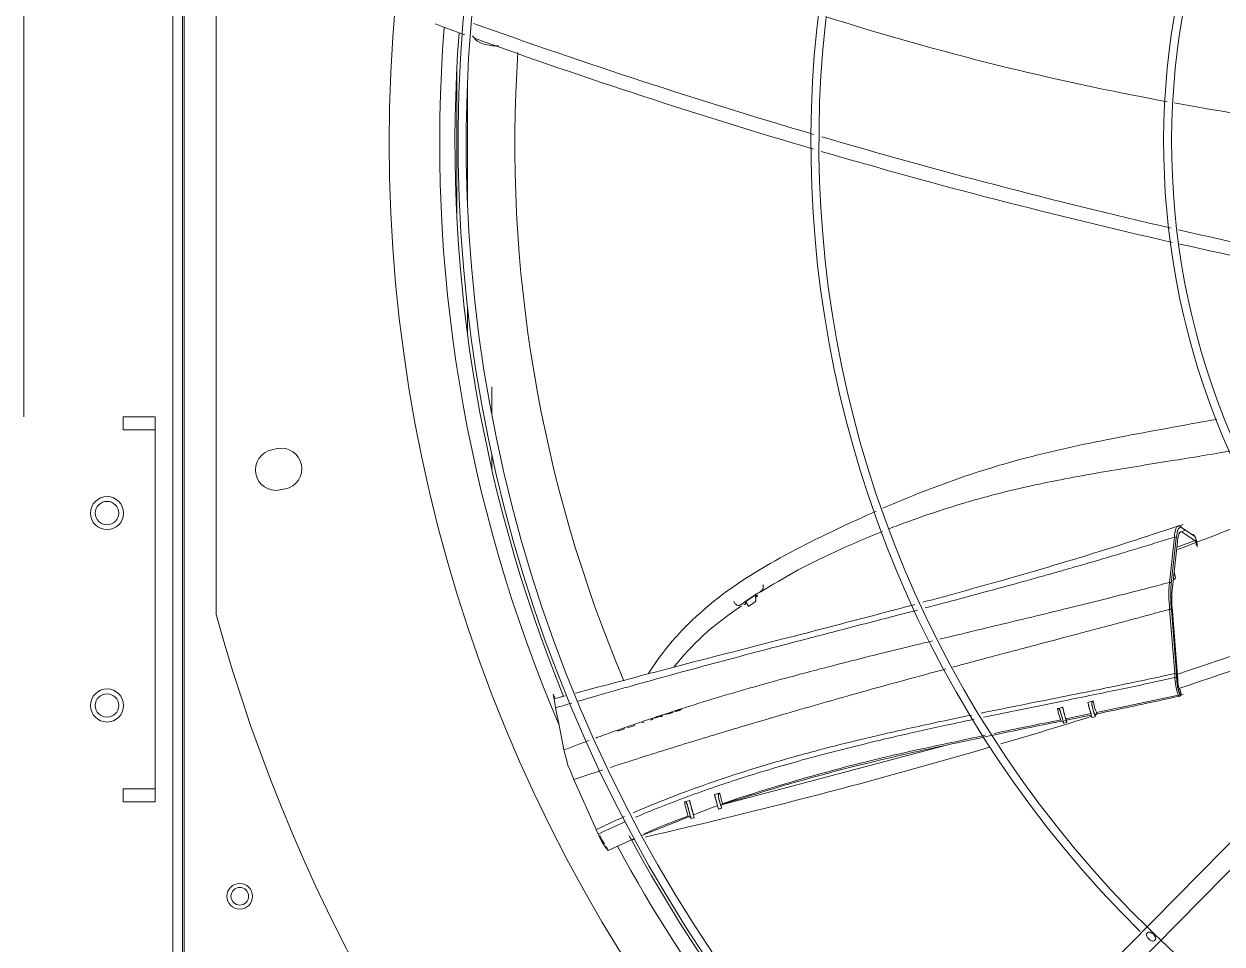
# Model space of a CAD drawing. Header units: millimetres. Extents: x 113490 to 142599, y -20467 to 115.
# Drawn here: x 131895.8 to 132269.5, y -10538.9 to -10251.9 of the extents above; entities that cross this region are included whole.
import ezdxf

# ---------------------------------------------------------------- set-up
doc = ezdxf.new("R2010")
doc.units = ezdxf.units.MM
doc.layers.add('DV3_0', color=7, linetype='Continuous')

msp = doc.modelspace()

# ---------------------------------------------------------------- linework, layer by layer
at = {"layer": 'DV3_0', "color": 7, "linetype": 'Continuous', "lineweight": 20}
for p, q in [((131895.84, -10374.49), (131895.84, -9745.49)), ((131945.84, -11862.07), (131945.84, -9845.59)), ((132030.84, -10312.52), (132030.84, -10265.47)), ((132034.16, -10308.64), (132034.16, -10269.34)), ((132034.16, -10348.76), (132034.16, -10340.56)), ((132253.02, -10426.11), (132254.58, -10411.96)), ((132253.62, -10426.45), (132255.19, -10412.28)), ((132123.9, -10430.09), (132121, -10432.09)), ((132254.71, -10454.54), (132253.11, -10434.5)), ((132255.24, -10454.65), (132253.64, -10434.61)), ((132254.75, -10455.8), (132254.71, -10454.54)), ((132256.67, -10461), (132256.34, -10459.58))]:
    msp.add_line(p, q, dxfattribs=at)
at = {"layer": 'DV3_0', "color": 7, "linetype": 'Continuous', "lineweight": 15}
for p, q in [((131942.24, -11847.85), (131942.24, -9857.26)), ((131945.24, -11847.85), (131945.24, -9857.26)), ((131955.74, -10141.82), (131955.74, -10436.16)), ((132473.2, -10303.23), (132139.6, -10641.53)), ((132140.45, -10649.21), (132478.11, -10306.79)), ((132041.75, -10373.84), (132041.75, -10365.07)), ((131926.74, -10378.49), (131926.74, -10374.49)), ((131926.74, -10374.49), (131936.74, -10374.49)), ((131936.74, -10374.49), (131936.74, -10378.49)), ((131936.74, -10378.49), (131926.74, -10378.49)), ((131936.74, -10378.49), (131936.74, -10379.09)), ((131936.74, -10379.09), (131936.74, -10489.89)), ((131974.85, -10384.38), (131973.19, -10384.72)), ((132041.75, -10390.9), (132041.75, -10386.32)), ((131975.68, -10397.27), (131977.35, -10396.94)), ((132258.13, -10409.84), (132255.94, -10410.54)), ((132256.85, -10408.98), (132260.64, -10411.54)), ((132260.97, -10413.07), (132257.04, -10410.39)), ((132260.45, -10411.22), (132260.45, -10411.22)), ((132255.54, -10413.4), (132253.96, -10427.62)), ((132254.98, -10424.66), (132254.49, -10422.83)), ((132123.82, -10429.95), (132120.93, -10431.95)), ((132125.59, -10429.06), (132126.98, -10428.25)), ((132118.6, -10434.13), (132119.57, -10433.37)), ((132120.93, -10431.95), (132121, -10432.09)), ((132121.63, -10433.58), (132124.05, -10432.1)), ((132253.98, -10435.04), (132255.7, -10456.45)), ((132060.88, -10460.96), (132061.52, -10462.29)), ((132074.72, -10458.82), (132067.81, -10460.64)), ((132230.29, -10466.66), (132257.31, -10460.98)), ((132256.67, -10460.96), (132256.3, -10459.37)), ((132061.33, -10463.02), (132061.62, -10465.21)), ((132061.62, -10462.27), (132061.52, -10462.29)), ((132064.59, -10461.49), (132063.4, -10461.81)), ((132227.66, -10463.53), (132229.28, -10463.08)), ((132061.62, -10465.21), (132062.71, -10470.62)), ((132091.91, -10468.6), (132091.29, -10468.8)), ((132091.98, -10468.86), (132091.85, -10468.4)), ((132094.13, -10467.88), (132092.47, -10468.42)), ((132094.14, -10467.93), (132092.89, -10468.34)), ((132094.47, -10467.73), (132094.13, -10467.88)), ((132094.41, -10467.81), (132094.14, -10467.93)), ((132094.6, -10467.67), (132094.41, -10467.81)), ((132094.54, -10467.99), (132094.8, -10467.84)), ((132094.8, -10467.84), (132095.04, -10467.61)), ((132095.94, -10467.32), (132096.26, -10467.37)), ((132096.98, -10466.97), (132096.49, -10467.09)), ((132096.94, -10467.08), (132096.58, -10467.16)), ((132097.21, -10466.99), (132096.94, -10467.08)), ((132097.26, -10466.88), (132096.98, -10466.97)), ((132097.55, -10466.85), (132097.21, -10466.99)), ((132097.67, -10466.71), (132097.26, -10466.88)), ((132097.74, -10466.71), (132097.55, -10466.85)), ((132097.85, -10466.57), (132097.74, -10466.71)), ((132098, -10466.82), (132098.24, -10466.59)), ((132098.9, -10466.24), (132099, -10466.35)), ((132099, -10466.35), (132099.32, -10466.4)), ((132099.41, -10466.19), (132099.24, -10466.13)), ((132099.55, -10466.12), (132099.28, -10466.14)), ((132100.05, -10466), (132099.55, -10466.12)), ((132100, -10466.11), (132099.64, -10466.19)), ((132100.28, -10466.03), (132100, -10466.11)), ((132100.32, -10465.91), (132100.05, -10466)), ((132100.61, -10465.88), (132100.28, -10466.03)), ((132100.73, -10465.75), (132100.32, -10465.91)), ((132100.8, -10465.75), (132100.61, -10465.88)), ((132100.99, -10465.59), (132100.73, -10465.75)), ((132218.13, -10465.47), (132218.82, -10465.28)), ((132218.82, -10465.28), (132219.79, -10465.04)), ((132219.8, -10465.09), (132218.82, -10465.28)), ((132219.8, -10465.09), (132219.79, -10465.04)), ((132228.93, -10468.26), (132229.9, -10468.01)), ((132062.71, -10470.62), (132064.23, -10478.36)), ((132080.89, -10472.55), (132082.55, -10471.99)), ((132082.55, -10471.99), (132082.89, -10471.83)), ((132082.89, -10471.83), (132083.14, -10471.63)), ((132084.01, -10471.5), (132085.67, -10470.94)), ((132085.67, -10470.94), (132086.01, -10470.79)), ((132086.01, -10470.79), (132086.25, -10470.59)), ((132088.65, -10469.95), (132089.27, -10469.74)), ((132091.36, -10469.06), (132091.98, -10468.86)), ((132220.09, -10470.02), (132221.06, -10469.78)), ((132182.26, -10476.66), (132184.99, -10476.07)), ((132064.23, -10478.36), (132065.13, -10481.7)), ((132183.48, -10476.85), (132113.36, -10495.45)), ((132065.13, -10481.7), (132065.46, -10483.25)), ((132065.46, -10483.25), (132065.97, -10484.15)), ((132065.97, -10484.15), (132067.34, -10487.58)), ((131926.74, -10490.49), (131936.74, -10490.49)), ((131926.74, -10494.49), (131926.74, -10490.49)), ((131936.74, -10489.89), (131936.74, -10490.49)), ((131936.74, -10490.49), (131936.74, -10494.49)), ((132067.34, -10487.58), (132074.31, -10503.2)), ((131936.74, -10494.49), (131926.74, -10494.49)), ((132101.79, -10494.51), (132103.44, -10494.14)), ((132111.21, -10492.27), (132112.74, -10491.88)), ((132111.21, -10492.27), (132112.86, -10491.89)), ((132113.42, -10495.2), (132114.82, -10494.7)), ((132111.63, -10495.88), (132112.09, -10495.73)), ((132112.16, -10495.74), (132111.63, -10495.88)), ((132112.44, -10496.8), (132113.41, -10496.56)), ((132112.45, -10496.77), (132113.41, -10496.53)), ((132113.41, -10496.53), (132113.32, -10496.17)), ((132101.99, -10499.31), (132102.65, -10499.08)), ((132103.91, -10499.73), (132103.89, -10499.64)), ((132103.91, -10499.76), (132104.88, -10499.52)), ((132104.87, -10499.39), (132104.66, -10498.6)), ((132074.31, -10503.2), (132074.91, -10504.57)), ((132078.01, -10509.72), (132085.28, -10506.43)), ((132086.24, -10506.1), (132086.18, -10506.02))]:
    msp.add_line(p, q, dxfattribs=at)
for centre, radius in [((131921.74, -10404.49), 5.15), ((131921.74, -10404.49), 3.65), ((131921.74, -10464.49), 5.15), ((131921.74, -10464.49), 3.65), ((131963.13, -10523.99), 4), ((131963.15, -10523.99), 2.75)]:
    msp.add_circle(centre, radius, dxfattribs=at)
for centre, radius, start, end in [((132487.24, -10288.99), 477.5, 136.9802, 223.0198), ((132487.24, -10288.99), 456, 136.2282, 225.3442), ((132487.24, -10288.99), 453.5, 135.9912, 225.5589), ((132487.24, -10288.99), 343.5, 135.6595, 225.6229), ((132487.24, -10288.99), 346, 136.506, 225.3203), ((132487.24, -10288.99), 236, 136.9648, 225.2631), ((132487.24, -10288.99), 233.5, 136.5342, 225.7814), ((132661, -8524.72), 1840.9, 249.75902, 250.0659), ((132685.03, -8443.29), 1921.39, 250.25788, 253.58726), ((132409.5, -9418.2), 872.25, 252.43948, 259.62023), ((132487.24, -10288.99), 457, 175.6931, 202.2034), ((132661, -8524.72), 1840.9, 250.1557, 253.62673), ((132409.5, -9418.2), 872.25, 259.76861, 265.86893), ((132685.03, -8443.29), 1921.39, 253.66402, 257.02308), ((132661, -8524.72), 1840.9, 253.70468, 257.22546), ((132685.03, -8443.29), 1921.39, 257.09501, 260.12283), ((132661, -8524.72), 1840.9, 257.29812, 260.49472), ((131974.43, -10390.99), 6.4, 101.25, 281.25), ((131976.1, -10390.66), 6.4, 281.25, 101.25), ((131951.11, -9598.83), 871.89, 290.44342, 292.33228), ((131915.74, -9495.14), 980.7, 290.2634, 290.61082), ((132113.32, -10436.47), 12.36, 31.0863, 31.8376), ((132293.03, -10431.21), 39.24, 174.7559, 185.6061), ((132166.21, -10506.14), 86.33, 123.4772, 141.7283), ((132487.24, -10288.99), 551.5, 195.4775, 254.5225), ((131656.22, -8630.77), 1919.9, 288.19223, 289.74418), ((131676.8, -8701.02), 1851.09, 288.2319, 289.91843), ((132256.18, -10461.07), 0.5, 330.9289, 12.9262), ((132251.4, -10458.93), 24.19, 190.9795, 199.6375), ((132245.1, -10460.62), 16.01, 188.8273, 200.2081), ((131840.02, -8580.69), 1926.37, 281.67731, 282.47942), ((131676.8, -8701.02), 1851.09, 286.43453, 287.35195), ((132243.62, -10460.1), 26.05, 191.8874, 200.9495), ((132242.25, -10460.88), 22.84, 190.619, 201.0388), ((131840.02, -8580.69), 1926.37, 281.38636, 281.63535), ((132072.24, -9734.57), 748.94, 281.43776, 282.05045), ((132230.61, -10467.8), 0.682, 100.6555, 179.6082), ((132522.75, -12015.93), 1576.47, 101.10452, 101.8727), ((132219.34, -10470.1), 0.775, 14.577, 74.918), ((131761, -8477.27), 2043.73, 281.93018, 282.32762), ((132522.75, -12015.93), 1576.47, 101.97651, 102.37149), ((131676.8, -8701.02), 1851.09, 282.88324, 286.32061), ((132299.64, -11050.51), 585.73, 101.56002, 108.39319), ((131964.84, -9504.34), 996.79, 282.07121, 282.67051), ((130279.22, -4404.5), 6361.01, 286.762242, 286.955844), ((132158.45, -10482.68), 57.87, 191.8004, 196.6527), ((132164.19, -10479.91), 62.39, 193.1783, 197.4298), ((132172.98, -10477.14), 63.6, 193.7672, 196.9844), ((132112.82, -10491.68), 0.217, 249.4082, 281.2988), ((132152.06, -10483.98), 50.66, 193.4884, 198.1214), ((132448.63, -11367.16), 934.19, 111.14595, 111.60499), ((132114.43, -10495.87), 1.15, 158.6355, 195.001), ((132114.01, -10496.18), 0.98, 106.1831, 132.1162), ((130978.24, -7694.95), 3021.46, 291.55519, 291.85481), ((132154.17, -10645.99), 155.68, 109.5835, 114.7067), ((132090.43, -10498.72), 16.59, 200.6412, 221.5271), ((132085.11, -10501.73), 10.18, 198.7545, 215.5358), ((132487.24, -10288.99), 464.96, 208.158, 208.3412), ((132487.24, -10288.99), 457, 208.4298, 225.4011), ((132487.24, -10288.99), 343.5, 225.9212, 315.6512), ((132487.24, -10288.99), 343.5, 225.6229, 225.9212)]:
    msp.add_arc(centre, radius, start, end, dxfattribs=at)
at = {"layer": 'DV3_0', "color": 7, "linetype": 'Continuous', "lineweight": 20}
for centre, radius, start, end in [((132487.24, -10288.99), 461.75, 175.5375, 203.1631), ((132478.56, -10289.32), 429.63, 176.1966, 202.9452), ((132298.26, -10429.81), 45.39, 175.3182, 185.9265), ((132235.38, -10456.28), 19.93, 0.7189, 4.7029), ((132266.95, -10455.44), 39.1, 193.4878, 198.6422), ((132252.8, -10458.61), 34.61, 193.3187, 199.0477), ((132245.1, -10460.62), 16.01, 200.2081, 203.8309), ((133129.95, -14954.12), 4576.28, 101.47805, 101.75882), ((132323.85, -11152.32), 689.87, 102.60617, 105.9473), ((132153.93, -10482.88), 42.73, 194.0223, 198.1249), ((132168.62, -10479.05), 57.22, 192.9705, 196.4331), ((132485.82, -10290.4), 455.08, 208.1401, 208.34), ((132487.24, -10288.99), 461.75, 208.3699, 225.4011)]:
    msp.add_arc(centre, radius, start, end, dxfattribs=at)
for centre, major_axis, ratio, start_param, end_param in [((132258.94, -10425.51), (2.47, -16.6), 0.179754, 3.019318, 3.763452), ((132256.37, -10409.06), (-0.218, -0.45), 0.976139, 2.165143, 3.931409), ((132254.71, -10412.35), (-0.498, 0.049), 0.805706, 3.450205, 5.061922), ((132260.02, -10406.26), (0.83, -5.36), 0.179908, -0.200081, -0.039458), ((132253.13, -10426.52), (-0.496, 0.063), 0.833159, 3.472934, 5.046604), ((132254.76, -10454.72), (-0.498, -0.04), 0.37387, 3.336805, 4.768335), ((132254.82, -10456.11), (-0.5, -0.005), 0.617283, 3.372309, 4.844377), ((132256.18, -10461.07), (-0.437, 0.243), 0.958352, 3.141576, 3.823082), ((132256.18, -10461.07), (-0.487, -0.112), 0.366919, 2.946969, 3.140847), ((132219.44, -10470.03), (0.698, 0.05), 0.984426, 1.359553, 1.70257)]:
    msp.add_ellipse(centre, major_axis=major_axis, ratio=ratio, start_param=start_param, end_param=end_param, dxfattribs=at)
at = {"layer": 'DV3_0', "color": 7, "linetype": 'Continuous', "lineweight": 15}
for centre, major_axis, ratio, start_param, end_param in [((132260.16, -10411.62), (-0.319, -0.385), 0.964026, 2.39814, 4.055708), ((130975.16, -10939.67), (1052.8, 567.59), 0.529579, -0.151955, -0.148725), ((132228.19, -10465.35), (-0.74, 2.91), 0.031385, 0.886622, 3.141596), ((132229.16, -10465.11), (-0.74, 2.91), 0.031385, 1.37262, 3.36681), ((132256.18, -10461.07), (-0.437, 0.243), 0.958352, 2.27676, 3.141576), ((132219.36, -10467.12), (-0.74, 2.91), 0.031385, 1.377637, 3.141593), ((132220.32, -10466.87), (-0.74, 2.91), 0.031385, 0.880663, 3.86689), ((132104.07, -10496.32), (-0.81, 3.2), 0.031385, 0.813261, 3.41258), ((132111.7, -10493.89), (-0.74, 2.91), 0.031385, 0.97146, 3.141593), ((132112.67, -10493.65), (-0.74, 2.91), 0.031385, 1.418641, 3.277547), ((132103.1, -10496.56), (-0.81, 3.2), 0.031385, 1.319686, 3.141593)]:
    msp.add_ellipse(centre, major_axis=major_axis, ratio=ratio, start_param=start_param, end_param=end_param, dxfattribs=at)
for points, knots in [([(132043.85, -10258.71), (132043.21, -10258.76), (132042.57, -10258.76), (132040.5, -10258.61), (132039.14, -10258.26), (132036.94, -10257.17), (132036.1, -10256.42), (132035.71, -10255.59)], [0.3920382, 0.3920382, 0.3920382, 0.3920382, 0.5, 0.5, 0.75, 0.75, 1, 1, 1, 1]), ([(132267.81, -10375.21), (132265.72, -10375.6), (132263.64, -10375.98), (132251.59, -10378.17), (132241.71, -10379.94), (132222.18, -10383.88), (132212.56, -10386.04), (132193.8, -10391.32), (132184.68, -10394.47), (132171.67, -10399.59), (132167.63, -10401.26), (132163.63, -10403)], [0.0988758, 0.0988758, 0.0988758, 0.0988758, 0.125, 0.125, 0.25, 0.25, 0.375, 0.375, 0.5, 0.5, 0.5569003, 0.5569003, 0.5569003, 0.5569003]), ([(132165.56, -10409.41), (132167.58, -10408.62), (132175.98, -10405.44), (132191.51, -10400.34), (132212.31, -10395.23), (132233.65, -10391.37), (132253.6, -10388.2), (132266.74, -10386.07), (132272.58, -10385.01)], [0.2428611, 0.2428611, 0.2428611, 0.2428611, 0.2795611, 0.3948142, 0.5195556, 0.6421753, 0.7617357, 0.8637565, 0.8637565, 0.8637565, 0.8637565]), ([(132161.59, -10403.9), (132157.48, -10405.71), (132153.4, -10407.58), (132140.63, -10413.63), (132131.98, -10417.98), (132115.82, -10427.96), (132108.3, -10433.6), (132097.6, -10444.6), (132093.8, -10449.37), (132090.54, -10454.66)], [0.5665409, 0.5665409, 0.5665409, 0.5665409, 0.625, 0.625, 0.75, 0.75, 0.875, 0.875, 0.9567536, 0.9567536, 0.9567536, 0.9567536]), ([(132257.28, -10408.01), (132246.96, -10411.42), (132229.49, -10417.17), (132201.86, -10425.26), (132184.2, -10430.13), (132176.12, -10432.31)], [0, 0, 0, 0, 0.1564497, 0.3139341, 0.4468591, 0.4468591, 0.4468591, 0.4468591]), ([(132255.7, -10408.55), (132255.72, -10408.54), (132255.8, -10408.51), (132255.92, -10408.5), (132256.06, -10408.52), (132256.16, -10408.57), (132256.21, -10408.59)], [0.7789943, 0.7789943, 0.7789943, 0.7789943, 0.8174029, 0.8795263, 0.9404048, 1, 1, 1, 1]), ([(132126.98, -10428.25), (132130.72, -10425.96), (132136.86, -10422.23), (132146.65, -10417.5), (132155.4, -10413.55), (132160.81, -10411.3), (132163.56, -10410.2)], [0, 0, 0, 0, 0.0674341, 0.1313492, 0.1805317, 0.2307038, 0.2307038, 0.2307038, 0.2307038]), ([(132256.58, -10410.36), (132256.56, -10410.37), (132256.47, -10410.41), (132256.3, -10410.55), (132256.1, -10410.86), (132255.92, -10411.31), (132255.79, -10411.75), (132255.71, -10412.16), (132255.65, -10412.47), (132255.59, -10412.89), (132255.56, -10413.22), (132255.54, -10413.4)], [0.2206589, 0.2206589, 0.2206589, 0.2206589, 0.2457421, 0.3663177, 0.4945423, 0.6134411, 0.7461812, 0.7911285, 0.8485935, 0.918337, 1, 1, 1, 1]), ([(132260.81, -10411.62), (132260.83, -10411.63), (132260.88, -10411.64), (132260.95, -10411.7), (132261.02, -10411.8), (132261.08, -10411.92), (132261.15, -10412.06), (132261.21, -10412.2), (132261.26, -10412.35), (132261.3, -10412.5), (132261.35, -10412.64), (132261.39, -10412.78), (132261.43, -10412.94), (132261.47, -10413.13), (132261.52, -10413.34), (132261.57, -10413.59), (132261.61, -10413.85), (132261.66, -10414.12), (132261.7, -10414.38), (132261.73, -10414.66), (132261.75, -10414.84), (132261.76, -10414.94)], [0, 0, 0, 0, 0.070656, 0.138985, 0.205034, 0.267514, 0.324952, 0.376491, 0.422024, 0.462559, 0.49991, 0.536192, 0.5739, 0.615856, 0.664062, 0.718193, 0.775155, 0.831278, 0.884322, 0.938551, 1, 1, 1, 1]), ([(132261.45, -10414.52), (132261.44, -10414.47), (132261.43, -10414.37), (132261.41, -10414.23), (132261.39, -10414.08), (132261.37, -10413.95), (132261.34, -10413.77), (132261.29, -10413.57), (132261.23, -10413.35), (132261.18, -10413.22), (132261.13, -10413.13), (132261.1, -10413.08), (132261.06, -10413.05), (132261.03, -10413.03), (132261, -10413.04), (132260.98, -10413.06), (132260.97, -10413.07)], [0, 0, 0, 0, 0.061484, 0.120759, 0.17791, 0.233099, 0.286578, 0.387652, 0.494958, 0.599985, 0.656741, 0.717347, 0.789284, 0.851454, 0.928238, 1, 1, 1, 1]), ([(132126.28, -10426.89), (132126.3, -10426.94), (132126.32, -10427.03), (132126.35, -10427.16), (132126.38, -10427.29), (132126.39, -10427.41), (132126.39, -10427.53), (132126.39, -10427.64), (132126.38, -10427.8), (132126.33, -10428.01), (132126.19, -10428.3), (132125.94, -10428.63), (132125.53, -10428.99), (132125.11, -10429.26), (132124.74, -10429.46), (132124.48, -10429.59), (132124.27, -10429.69), (132124.11, -10429.77), (132124.03, -10429.81), (132123.96, -10429.85), (132123.88, -10429.9), (132123.84, -10429.93), (132123.82, -10429.95)], [0, 0, 0, 0, 0.032328, 0.063073, 0.092245, 0.119888, 0.146068, 0.170876, 0.194414, 0.256978, 0.319523, 0.419318, 0.545451, 0.702088, 0.765789, 0.831971, 0.904287, 0.924636, 0.944337, 0.963782, 0.98257, 1, 1, 1, 1]), ([(132254.96, -10424.58), (132254.98, -10424.67), (132254.9, -10424.83), (132254.62, -10425.03), (132254.43, -10425.1), (132254.32, -10425.14)], [0.5009267, 0.5009267, 0.5009267, 0.5009267, 0.7479007, 0.8535179, 1, 1, 1, 1]), ([(132254.34, -10425.1), (132254.37, -10425.09), (132254.44, -10425.07), (132254.53, -10425.07), (132254.58, -10425.09), (132254.61, -10425.11), (132254.62, -10425.13), (132254.63, -10425.16), (132254.61, -10425.19), (132254.58, -10425.24), (132254.5, -10425.29), (132254.43, -10425.32), (132254.4, -10425.33)], [0, 0, 0, 0, 0.124634, 0.249634, 0.374563, 0.424786, 0.500012, 0.562745, 0.625486, 0.750415, 0.875412, 1, 1, 1, 1]), ([(132123.9, -10430.09), (132123.91, -10430.16), (132123.93, -10430.31), (132123.96, -10430.52), (132123.98, -10430.73), (132124, -10430.92), (132124.02, -10431.11), (132124.03, -10431.29), (132124.03, -10431.46), (132124.03, -10431.61), (132124.02, -10431.75), (132124, -10431.88), (132123.98, -10431.99), (132123.95, -10432.08), (132123.91, -10432.16), (132123.86, -10432.22), (132123.82, -10432.24), (132123.8, -10432.25)], [0, 0, 0, 0, 0.0319985, 0.0644103, 0.0972083, 0.1303695, 0.1638756, 0.1977141, 0.2318782, 0.2663682, 0.3011914, 0.3363627, 0.3719057, 0.4078521, 0.444243, 0.4811279, 0.5185658, 0.5185658, 0.5185658, 0.5185658]), ([(132124.51, -10430.17), (132124.55, -10430.21), (132124.61, -10430.29), (132124.65, -10430.41), (132124.6, -10430.44), (132124.46, -10430.37), (132124.32, -10430.27), (132124.17, -10430.15), (132124.05, -10430.07), (132123.98, -10430.05), (132123.93, -10430.06), (132123.91, -10430.08), (132123.9, -10430.09)], [0, 0, 0, 0, 0.126378, 0.21914, 0.466092, 0.602057, 0.745168, 0.891066, 0.957479, 0.981985, 0.99081, 1, 1, 1, 1]), ([(132124.51, -10430.17), (132124.51, -10430.2), (132124.5, -10430.26), (132124.48, -10430.34), (132124.46, -10430.4), (132124.43, -10430.46), (132124.4, -10430.51), (132124.37, -10430.55), (132124.33, -10430.58), (132124.29, -10430.6), (132124.25, -10430.61), (132124.2, -10430.62), (132124.15, -10430.61), (132124.1, -10430.6), (132124.04, -10430.57), (132123.99, -10430.55), (132123.96, -10430.53)], [0, 0, 0, 0, 0.0396478, 0.0788683, 0.1176969, 0.1561688, 0.1943187, 0.232181, 0.2697894, 0.3071769, 0.3443762, 0.3814187, 0.4183352, 0.4551558, 0.4919094, 0.5415641, 0.5415641, 0.5415641, 0.5415641]), ([(132173.61, -10432.98), (132172.79, -10433.21), (132160.99, -10436.37), (132136.71, -10442.7), (132103.78, -10451.09), (132084.15, -10456.31), (132074.72, -10458.82)], [0.4606216, 0.4606216, 0.4606216, 0.4606216, 0.474258, 0.6546603, 0.8594124, 1, 1, 1, 1]), ([(132120.93, -10431.95), (132120.87, -10431.99), (132120.72, -10432.1), (132120.42, -10432.34), (132120.05, -10432.65), (132119.51, -10433.01), (132118.9, -10433.31), (132118.19, -10433.26), (132117.57, -10432.79), (132117.35, -10432.3), (132117.22, -10432)], [0, 0, 0, 0, 0.04318, 0.110156, 0.237581, 0.354066, 0.528948, 0.673893, 0.807982, 1, 1, 1, 1]), ([(132121, -10432.09), (132120.99, -10432.1), (132120.96, -10432.14), (132120.95, -10432.19), (132120.93, -10432.27), (132120.92, -10432.36), (132120.9, -10432.49), (132120.88, -10432.67), (132120.82, -10432.85), (132120.73, -10433.02), (132120.57, -10433.1), (132120.48, -10432.94), (132120.44, -10432.87)], [0, 0, 0, 0, 0.012152, 0.036167, 0.072819, 0.121928, 0.182541, 0.276734, 0.444448, 0.565014, 0.79299, 1, 1, 1, 1]), ([(132120.44, -10432.87), (132120.44, -10432.87), (132120.45, -10432.89), (132120.47, -10432.92), (132120.49, -10432.94), (132120.51, -10432.97), (132120.52, -10432.99), (132120.53, -10432.99)], [0, 0, 0, 0, 0.0162808, 0.0362064, 0.0597339, 0.0868175, 0.1174109, 0.1174109, 0.1174109, 0.1174109]), ([(132121, -10432.09), (132121.02, -10432.15), (132121.08, -10432.27), (132121.16, -10432.43), (132121.23, -10432.58), (132121.3, -10432.72), (132121.36, -10432.84), (132121.42, -10432.96), (132121.48, -10433.07), (132121.53, -10433.16), (132121.57, -10433.24), (132121.61, -10433.31), (132121.65, -10433.37), (132121.68, -10433.42), (132121.71, -10433.45), (132121.73, -10433.48), (132121.75, -10433.49), (132121.76, -10433.49), (132121.77, -10433.49), (132121.77, -10433.49)], [0, 0, 0, 0, 0.0318903, 0.0633931, 0.0945091, 0.1252398, 0.1555879, 0.1855574, 0.2151535, 0.2443828, 0.2732533, 0.3017752, 0.3299622, 0.3578293, 0.3853906, 0.4126604, 0.4396522, 0.4663794, 0.4748855, 0.4748855, 0.4748855, 0.4748855]), ([(132255.7, -10456.45), (132255.69, -10456.47), (132255.69, -10456.52), (132255.68, -10456.6), (132255.67, -10456.7), (132255.67, -10456.87), (132255.68, -10457.07), (132255.69, -10457.33), (132255.72, -10457.59), (132255.77, -10457.96), (132255.85, -10458.42), (132255.97, -10458.92), (132256.08, -10459.24), (132256.17, -10459.43), (132256.22, -10459.51), (132256.26, -10459.55), (132256.29, -10459.57), (132256.32, -10459.58), (132256.34, -10459.58), (132256.34, -10459.58)], [0, 0, 0, 0, 0.024695, 0.053782, 0.087879, 0.127694, 0.203988, 0.253847, 0.318526, 0.37839, 0.501334, 0.62403, 0.747508, 0.806312, 0.8729, 0.899948, 0.936287, 0.974327, 1, 1, 1, 1]), ([(132256.34, -10459.58), (132256.35, -10459.57), (132256.35, -10459.57), (132256.35, -10459.57), (132256.33, -10459.56), (132256.3, -10459.55), (132256.23, -10459.54), (132256.15, -10459.53), (132256.05, -10459.54), (132255.95, -10459.55), (132255.88, -10459.56), (132255.84, -10459.57)], [0, 0, 0, 0, 0.087092, 0.172213, 0.257026, 0.380631, 0.50268, 0.627614, 0.750237, 0.875771, 1, 1, 1, 1]), ([(132228.93, -10464.56), (132228.91, -10464.51), (132228.89, -10464.41), (132228.86, -10464.26), (132228.85, -10464.13), (132228.83, -10464), (132228.83, -10463.83), (132228.84, -10463.65), (132228.9, -10463.45), (132228.97, -10463.3), (132229.07, -10463.19), (132229.17, -10463.12), (132229.24, -10463.09), (132229.28, -10463.08)], [0, 0, 0, 0, 0.088851, 0.173568, 0.254282, 0.331144, 0.404329, 0.55088, 0.680167, 0.780153, 0.868435, 0.936175, 1, 1, 1, 1]), ([(132256.29, -10461.55), (132256.28, -10461.56), (132256.27, -10461.59), (132256.24, -10461.62), (132256.22, -10461.64), (132256.2, -10461.66), (132256.17, -10461.67), (132256.15, -10461.67), (132256.1, -10461.65), (132256.02, -10461.6), (132255.94, -10461.49), (132255.91, -10461.42)], [0, 0, 0, 0, 0.0206902, 0.0405381, 0.0595432, 0.0777058, 0.0950265, 0.1115061, 0.1271451, 0.1930185, 0.2534069, 0.2534069, 0.2534069, 0.2534069]), ([(132218.13, -10465.47), (132218.15, -10465.46), (132218.19, -10465.45), (132218.25, -10465.45), (132218.3, -10465.45), (132218.39, -10465.46), (132218.51, -10465.5), (132218.64, -10465.6), (132218.78, -10465.74), (132218.89, -10465.92), (132218.98, -10466.12), (132219.06, -10466.34), (132219.1, -10466.5), (132219.12, -10466.58)], [0, 0, 0, 0, 0.032379, 0.064877, 0.098196, 0.132989, 0.220633, 0.319533, 0.44843, 0.594641, 0.718998, 0.853852, 1, 1, 1, 1]), ([(132230.48, -10467.08), (132230.46, -10467.08), (132230.42, -10467.09), (132230.35, -10467.12), (132230.2, -10467.2), (132230.07, -10467.35), (132229.98, -10467.52), (132229.93, -10467.66), (132229.91, -10467.77), (132229.9, -10467.87), (132229.9, -10467.91), (132229.9, -10467.94)], [0, 0, 0, 0, 0.0308, 0.062191, 0.13033, 0.312414, 0.440895, 0.587725, 0.713605, 0.850761, 1, 1, 1, 1]), ([(132101.79, -10494.51), (132101.81, -10494.51), (132101.85, -10494.5), (132101.91, -10494.5), (132101.97, -10494.51), (132102.06, -10494.53), (132102.17, -10494.58), (132102.31, -10494.69), (132102.44, -10494.85), (132102.55, -10495.05), (132102.65, -10495.28), (132102.73, -10495.52), (132102.78, -10495.7), (132102.8, -10495.79)], [0, 0, 0, 0, 0.029358, 0.059261, 0.090527, 0.123873, 0.209457, 0.309205, 0.438254, 0.585956, 0.712395, 0.850229, 1, 1, 1, 1]), ([(132112.47, -10493.23), (132112.46, -10493.18), (132112.43, -10493.08), (132112.41, -10492.94), (132112.39, -10492.8), (132112.39, -10492.64), (132112.4, -10492.46), (132112.43, -10492.28), (132112.49, -10492.14), (132112.57, -10492.03), (132112.65, -10491.94), (132112.71, -10491.9), (132112.74, -10491.88)], [0, 0, 0, 0, 0.101988, 0.199112, 0.29162, 0.379801, 0.524136, 0.654838, 0.75935, 0.85428, 0.929517, 1, 1, 1, 1]), ([(132103, -10499.26), (132103.02, -10499.25), (132103.05, -10499.24), (132103.11, -10499.23), (132103.16, -10499.22), (132103.24, -10499.22), (132103.34, -10499.23), (132103.51, -10499.27), (132103.67, -10499.37), (132103.79, -10499.49), (132103.85, -10499.58), (132103.87, -10499.62), (132103.89, -10499.64)], [0, 0, 0, 0, 0.050319, 0.100915, 0.151856, 0.203202, 0.306476, 0.420612, 0.688125, 0.841016, 0.929395, 1, 1, 1, 1]), ([(132085.28, -10506.43), (132085.31, -10506.42), (132085.38, -10506.39), (132085.47, -10506.36), (132085.56, -10506.32), (132085.68, -10506.28), (132085.82, -10506.23), (132085.97, -10506.19), (132086.1, -10506.15), (132086.19, -10506.13), (132086.23, -10506.11), (132086.24, -10506.1), (132086.24, -10506.1), (132086.24, -10506.1)], [0, 0, 0, 0, 0.062517, 0.125211, 0.188491, 0.252013, 0.379928, 0.50779, 0.633992, 0.757648, 0.879107, 0.939522, 1, 1, 1, 1]), ([(132248.51, -10537.71), (132248.47, -10537.75), (132248.38, -10537.84), (132248.14, -10537.95), (132247.74, -10537.99), (132247.31, -10537.81), (132246.92, -10537.55), (132246.61, -10537.27), (132246.33, -10536.97), (132246.06, -10536.6), (132245.87, -10536.18), (132245.9, -10535.78), (132246.01, -10535.54), (132246.09, -10535.45), (132246.13, -10535.41)], [0, 0, 0, 0, 0.040471, 0.081926, 0.180876, 0.319892, 0.408079, 0.503208, 0.597701, 0.68481, 0.821378, 0.918632, 0.959731, 1, 1, 1, 1]), ([(132246.13, -10535.41), (132246.18, -10535.37), (132246.27, -10535.28), (132246.51, -10535.17), (132246.9, -10535.13), (132247.34, -10535.31), (132247.72, -10535.58), (132248.03, -10535.85), (132248.32, -10536.16), (132248.59, -10536.53), (132248.77, -10536.95), (132248.74, -10537.34), (132248.63, -10537.58), (132248.55, -10537.67), (132248.51, -10537.71)], [0, 0, 0, 0, 0.040443, 0.081793, 0.180216, 0.319289, 0.407802, 0.503208, 0.598506, 0.68594, 0.822069, 0.918689, 0.959722, 1, 1, 1, 1])]:
    msp.add_open_spline(points, degree=3, knots=knots, dxfattribs=at)
at = {"layer": 'DV3_0', "color": 7, "linetype": 'Continuous', "lineweight": 20}
for points, knots in [([(132254.58, -10411.96), (132254.58, -10411.88), (132254.59, -10411.74), (132254.61, -10411.55), (132254.63, -10411.39), (132254.65, -10411.25), (132254.66, -10411.15), (132254.69, -10410.93), (132254.74, -10410.64), (132254.84, -10410.13), (132254.97, -10409.61), (132255.17, -10409.11), (132255.39, -10408.76), (132255.58, -10408.6), (132255.68, -10408.56), (132255.7, -10408.55)], [0, 0, 0, 0, 0.0298431, 0.0562608, 0.079214, 0.0986714, 0.1146082, 0.1270052, 0.1941541, 0.2536274, 0.3863546, 0.5051986, 0.6334618, 0.7540799, 0.7789943, 0.7789943, 0.7789943, 0.7789943]), ([(132254.58, -10411.96), (132253.67, -10412.24), (132251.84, -10412.82), (132249.05, -10413.69), (132246.17, -10414.59), (132243.2, -10415.49), (132240.15, -10416.42), (132237.01, -10417.36), (132233.78, -10418.32), (132230.46, -10419.3), (132227.05, -10420.29), (132223.55, -10421.3), (132219.96, -10422.32), (132216.29, -10423.37), (132210.13, -10425.09), (132200.69, -10427.7), (132188.81, -10430.91), (132180.61, -10433.08), (132176.92, -10434.06)], [0, 0, 0, 0, 0.014183, 0.0288022, 0.0438596, 0.0593574, 0.0752979, 0.0916834, 0.108516, 0.1257975, 0.14353, 0.1617153, 0.1803553, 0.199452, 0.2190068, 0.2761651, 0.3462044, 0.4033553, 0.4033553, 0.4033553, 0.4033553]), ([(132253.02, -10426.11), (132251.82, -10426.43), (132247.82, -10427.49), (132240.72, -10429.33), (132231.39, -10431.68), (132221.1, -10434.23), (132209.76, -10436.99), (132197.58, -10439.92), (132188.01, -10442.22), (132182.6, -10443.52), (132181.45, -10443.8)], [0, 0, 0, 0, 0.0191542, 0.0640617, 0.113509, 0.1678338, 0.2276236, 0.293451, 0.3607122, 0.3789398, 0.3789398, 0.3789398, 0.3789398]), ([(132253.64, -10434.61), (132253.61, -10434.25), (132253.56, -10433.53), (132253.5, -10432.49), (132253.46, -10431.49), (132253.43, -10430.53), (132253.43, -10429.61), (132253.45, -10428.74), (132253.48, -10427.92), (132253.54, -10427.14), (132253.59, -10426.67), (132253.62, -10426.45)], [0, 0, 0, 0, 0.109418, 0.218488, 0.328111, 0.438, 0.54803, 0.65855, 0.771091, 0.885182, 1, 1, 1, 1]), ([(132174.44, -10434.71), (132172.24, -10435.29), (132168.35, -10436.31), (132161.36, -10438.13), (132153.7, -10440.12), (132145.17, -10442.34), (132135.21, -10444.94), (132123.84, -10447.92), (132110.75, -10451.4), (132097.94, -10454.87), (132087.51, -10457.76), (132079.46, -10460.04), (132073.96, -10461.61), (132070.35, -10462.66), (132068.68, -10463.14)], [0.4161929, 0.4161929, 0.4161929, 0.4161929, 0.4501907, 0.4764166, 0.5245765, 0.5686568, 0.6086149, 0.6787752, 0.7448018, 0.8115932, 0.8776529, 0.9069317, 0.9370804, 0.9632634, 0.9632634, 0.9632634, 0.9632634]), ([(132253.11, -10434.5), (132251.76, -10434.87), (132249.05, -10435.6), (132245, -10436.7), (132240.94, -10437.78), (132236.88, -10438.87), (132232.82, -10439.95), (132228.76, -10441.02), (132221.6, -10442.92), (132210.52, -10445.84), (132199.11, -10448.87), (132190.48, -10451.17), (132187.13, -10452.07), (132185.47, -10452.52)], [0, 0, 0, 0, 0.0217234, 0.0434514, 0.0651837, 0.0869197, 0.1086594, 0.1304026, 0.1521493, 0.2236007, 0.3082973, 0.3353966, 0.3621618, 0.3621618, 0.3621618, 0.3621618]), ([(132179.12, -10444.36), (132177.17, -10444.83), (132171.8, -10446.13), (132163.37, -10448.2), (132154.15, -10450.51), (132145.89, -10452.63), (132138.51, -10454.57), (132131.9, -10456.36), (132125.91, -10458.02), (132120.3, -10459.61), (132114.82, -10461.21), (132109.35, -10462.86), (132103.85, -10464.55), (132098.39, -10466.29), (132092.95, -10468.06), (132087.43, -10469.92), (132081.6, -10471.94), (132077.13, -10473.54), (132074.58, -10474.47), (132074.13, -10474.64)], [0.3911704, 0.3911704, 0.3911704, 0.3911704, 0.4219505, 0.4760424, 0.5241516, 0.5674854, 0.6062973, 0.6407511, 0.6718307, 0.7009715, 0.72961, 0.7586398, 0.7878647, 0.8169556, 0.8456389, 0.874599, 0.9053004, 0.9392274, 0.9465458, 0.9465458, 0.9465458, 0.9465458]), ([(132183.33, -10453.1), (132182.76, -10453.25), (132177.86, -10454.58), (132168.62, -10457.09), (132156.33, -10460.5), (132144.68, -10463.8), (132133.93, -10466.89), (132123.57, -10469.93), (132113.71, -10472.87), (132104.26, -10475.74), (132094.94, -10478.63), (132087.4, -10481.01), (132081.96, -10482.76), (132079.63, -10483.51), (132078.7, -10483.82)], [0.3735983, 0.3735983, 0.3735983, 0.3735983, 0.3827721, 0.4523653, 0.5223247, 0.580713, 0.6402671, 0.6958477, 0.7484166, 0.7999318, 0.8492257, 0.8999629, 0.9226776, 0.9379893, 0.9379893, 0.9379893, 0.9379893]), ([(132254.71, -10454.54), (132253.43, -10454.82), (132249.18, -10455.74), (132241.64, -10457.33), (132231.73, -10459.36), (132220.76, -10461.57), (132208.59, -10463.99), (132199.64, -10465.79), (132194.72, -10466.79), (132194.3, -10466.87)], [0, 0, 0, 0, 0.0210593, 0.0696993, 0.1235028, 0.183056, 0.2489584, 0.3224962, 0.3293416, 0.3293416, 0.3293416, 0.3293416]), ([(132254.75, -10455.8), (132252.22, -10456.35), (132246.98, -10457.5), (132238.87, -10459.2), (132230.26, -10460.98), (132218.88, -10463.3), (132207.1, -10465.68), (132198.36, -10467.49), (132195.1, -10468.17)], [0, 0, 0, 0, 0.0417012, 0.0860656, 0.1330959, 0.1827939, 0.2725774, 0.3260678, 0.3260678, 0.3260678, 0.3260678]), ([(132255.91, -10461.42), (132255.87, -10461.35), (132255.78, -10461.19), (132255.66, -10460.87), (132255.53, -10460.48), (132255.36, -10459.89), (132255.16, -10459.04), (132254.99, -10458.1), (132254.89, -10457.35), (132254.83, -10456.86), (132254.79, -10456.46), (132254.77, -10456.12), (132254.76, -10455.91), (132254.75, -10455.8)], [0.2534069, 0.2534069, 0.2534069, 0.2534069, 0.3175249, 0.3785502, 0.4412392, 0.5027172, 0.6254039, 0.7493043, 0.8107487, 0.8740286, 0.9140105, 0.9560016, 1, 1, 1, 1]), ([(132191.38, -10467.47), (132187.63, -10468.24), (132178.12, -10470.23), (132162.71, -10473.64), (132145.77, -10477.77), (132129.97, -10482.13), (132115.87, -10486.5), (132103.19, -10490.92), (132093.32, -10494.76), (132087.66, -10497.15), (132085.82, -10497.94)], [0.3452723, 0.3452723, 0.3452723, 0.3452723, 0.406586, 0.5009576, 0.5981454, 0.6857366, 0.7633916, 0.8342268, 0.9005803, 0.9325562, 0.9325562, 0.9325562, 0.9325562]), ([(132192.2, -10468.77), (132191.07, -10469.01), (132185.02, -10470.29), (132173.54, -10472.79), (132159.85, -10475.97), (132147.91, -10478.97), (132135.36, -10482.34), (132120.25, -10486.81), (132105.52, -10491.83), (132094.31, -10496.12), (132088.98, -10498.31), (132086.5, -10499.36)], [0.3419243, 0.3419243, 0.3419243, 0.3419243, 0.3606127, 0.4412254, 0.5306463, 0.5863802, 0.6389306, 0.739368, 0.8394667, 0.8887403, 0.9320126, 0.9320126, 0.9320126, 0.9320126]), ([(132072.11, -10475.38), (132070.87, -10475.84), (132068.24, -10476.83), (132065.61, -10477.83), (132064.23, -10478.36)], [0.95740736, 0.95740736, 0.95740736, 0.95740736, 0.97745289, 1, 1, 1, 1]), ([(132076.37, -10484.58), (132075.02, -10485.02), (132072.01, -10486.01), (132069, -10487.02), (132067.34, -10487.58)], [0.95067555, 0.95067555, 0.95067555, 0.95067555, 0.97269727, 1, 1, 1, 1]), ([(132083.14, -10499.11), (132082.26, -10499.51), (132079.3, -10500.83), (132076.36, -10502.21), (132074.31, -10503.2)], [0.94812441, 0.94812441, 0.94812441, 0.94812441, 0.96364208, 1, 1, 1, 1])]:
    msp.add_open_spline(points, degree=3, knots=knots, dxfattribs=at)
at = {"layer": 'DV3_0', "color": 7, "linetype": 'Continuous', "lineweight": 15}
msp.add_rational_spline([(132260.15, -10411.23), (132260.47, -10411.11), (132260.76, -10411.28), (132260.81, -10411.62)], [1.21852171348, 0.920082528787, 0.927331319704, 1.24026808623], degree=3, dxfattribs=at)
at = {"layer": 'DV3_0', "color": 7, "linetype": 'Continuous', "lineweight": 20}
msp.add_rational_spline([(132253.11, -10434.5), (132253.37, -10434.47), (132253.58, -10434.52), (132253.64, -10434.61)], [1.11446401249, 0.944538786466, 0.963807843942, 1.17227118492], degree=3, dxfattribs=at)
for points in [[(132256.67, -10461), (132256.65, -10461.03), (132256.61, -10461.08), (132256.55, -10461.11), (132256.48, -10461.1), (132256.41, -10461.05), (132256.33, -10460.96), (132256.25, -10460.83), (132256.17, -10460.67), (132256.08, -10460.47), (132256, -10460.24), (132255.92, -10459.99), (132255.83, -10459.7), (132255.75, -10459.4), (132255.68, -10459.08), (132255.61, -10458.74), (132255.55, -10458.39), (132255.49, -10458.04), (132255.44, -10457.68), (132255.39, -10457.33), (132255.36, -10456.98), (132255.33, -10456.65), (132255.31, -10456.33), (132255.31, -10456.13), (132255.31, -10456.03)], [(132064.59, -10461.48), (132063.6, -10461.74), (132062.61, -10462), (132061.62, -10462.27)], [(132066.67, -10463.73), (132064.99, -10464.22), (132063.31, -10464.72), (132061.62, -10465.21)], [(132083.19, -10500.8), (132080.42, -10502.03), (132077.66, -10503.3), (132074.91, -10504.57)]]:
    msp.add_open_spline(points, degree=3, dxfattribs=at)

doc.saveas('drawing.dxf')
